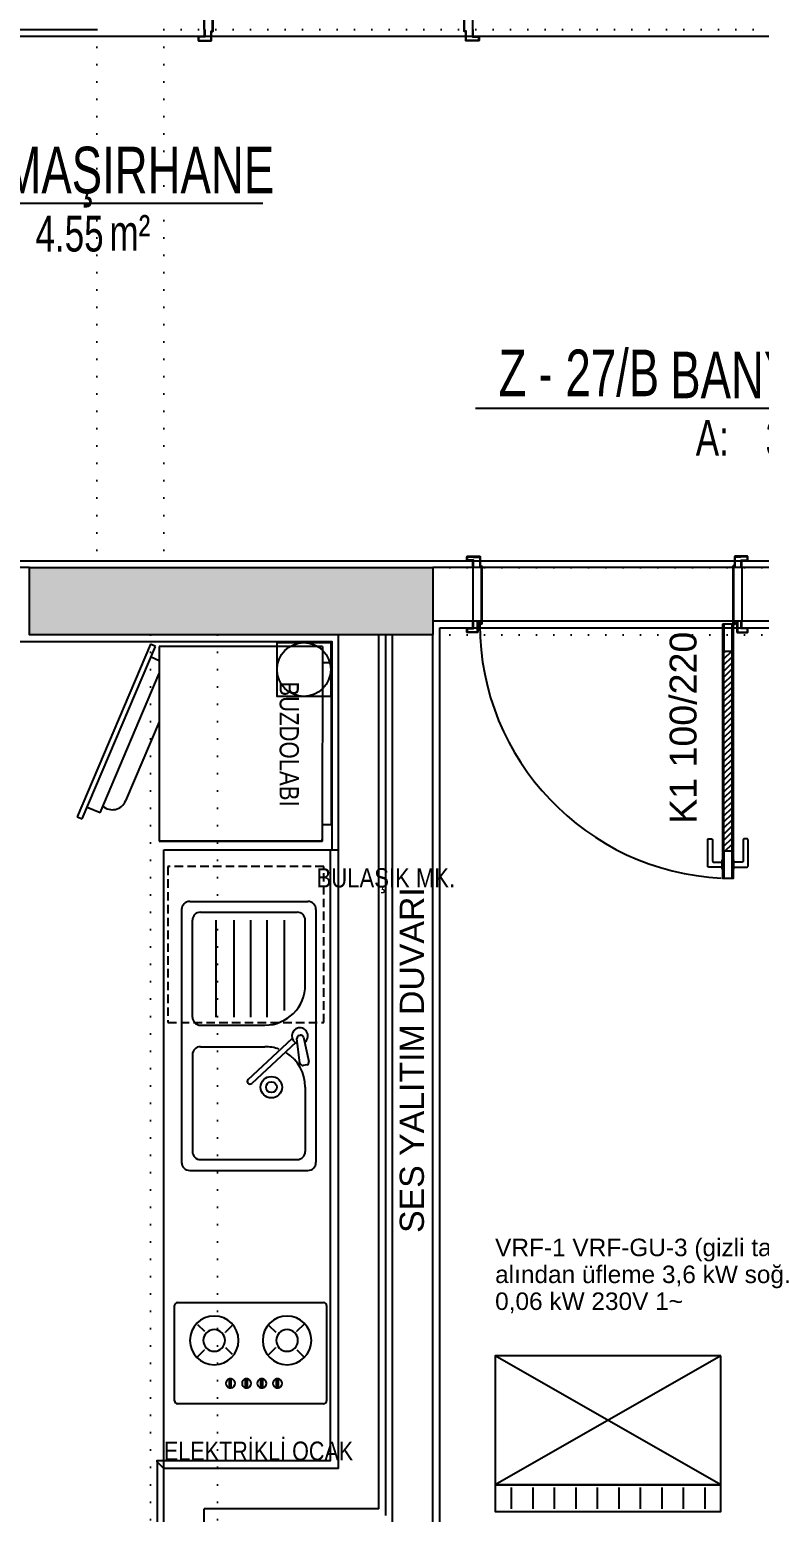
# Model space of a CAD drawing. Header units: inches. Extents: x 21 to 32698, y 13 to 3712.
# Drawn here: x 5997 to 6268, y 1311 to 1862 of the extents above; entities that cross this region are included whole.
import ezdxf
from ezdxf.enums import TextEntityAlignment as Align

# ---------------------------------------------------------------- set-up
doc = ezdxf.new("R2010")
doc.units = ezdxf.units.IN
doc.header["$MEASUREMENT"] = 0
doc.set_wipeout_variables(frame=1)
doc.linetypes.add('DOT', pattern=[6.35, 0, -6.35])
doc.linetypes.add('IMPORT-HIDDEN2', pattern=[47.625, 31.75, -15.875])
for name, color, linetype in [('MEK-ELK-ETIKET', 7, 'Continuous'), ('MEK-ELK-GUC', 6, 'Continuous'), ('MEK-ELK-VRF-IC', 4, 'Continuous')]:
    doc.layers.add(name, color=color, linetype=linetype)
for name, color, linetype, lineweight in [('Z_MİM_-KM-AREA-IDEN', 8, 'Continuous', 25), ('Z_MİM_-KM-BEAM-RAY', 8, 'DOT', 25), ('Z_MİM_-KM-CERAMIC-09', 8, 'Continuous', 25), ('Z_MİM_-KM-DOOR', 8, 'Continuous', 25), ('Z_MİM_-KM-DOOR-1', 8, 'Continuous', 25), ('Z_MİM_-KM-DOOR-FRAM', 8, 'Continuous', 25), ('Z_MİM_-KM-DOOR-IDEN', 8, 'Continuous', 25), ('Z_MİM_-KM-ELECTRIC', 8, 'Continuous', 25), ('Z_MİM_-KM-IZO-THERMAL-ROCKWOOL', 8, 'BATTING', 25), ('Z_MİM_-KM-PATTERN-00', 8, 'Continuous', 25), ('Z_MİM_-KM-PATTERN-STRC', 8, 'Continuous', 25), ('Z_MİM_-KM-RAY-1', 8, 'IMPORT-HIDDEN2', 25), ('Z_MİM_-KM-SHAFT', 8, 'Continuous', 25), ('Z_MİM_-KM-Silik tarama', 8, 'Continuous', 25), ('Z_MİM_-KM-STRC-CONCRETE', 8, 'Continuous', 25), ('Z_MİM_-KM-TEXT-DETAIL', 8, 'Continuous', 25), ('Z_MİM_-KM-VITRF', 8, 'Continuous', 25), ('Z_MİM_-KM-WALL', 8, 'Continuous', 25), ('Z_MİM_-KM-WALL-PL', 8, 'Continuous', 25), ('Z_MİM_-KM-WALL-PLASTER', 8, 'Continuous', 25), ('Z_MİM_00', 8, 'Continuous', 25)]:
    doc.layers.add(name, color=color, linetype=linetype, lineweight=lineweight)
doc.styles.add('-KM-OLCU', font='ARIALN.TTF')
doc.styles.add('AA', font='arial.ttf', dxfattribs={"height": 12})
doc.styles.add('Arial_4', font='arial.ttf', dxfattribs={"height": 10})
doc.styles.add('MAH', font='arial.ttf', dxfattribs={"width": 0.8, "height": 17.5})
doc.styles.add('MEK_ELK', font='arial.ttf')
doc.styles.add('MtXpl_Arial_Narrow', font='ARIALN.TTF')
doc.styles.add('STYLE1', font='arial.ttf', dxfattribs={"height": 1})
doc.linetypes.add('BATTING', pattern='A,0.00254,-2.54,[134,ltypeshp.shx,S=2.54,R=0,X=-2.54,Y=0],-5.08,[134,ltypeshp.shx,S=2.54,R=180,X=2.54,Y=0],-2.54', length=10.16254)
pattern_1 = [(45, (0, 0), (-1.122532, 1.122532), [])]

# ---------------------------------------------------------------- blocks, each defined once
blk = doc.blocks.new('-KM_Kolon_ZK')
at = {"layer": 'Z_MİM_-KM-PATTERN-STRC'}
blk.add_hatch(color=256, dxfattribs=at).paths.add_polyline_path([(2665, 680), (2815, 680), (2815, 655), (2665, 655)], flags=0)
at = {"layer": 'Z_MİM_-KM-STRC-CONCRETE'}
blk.add_lwpolyline([(2665, 680), (2815, 680), (2815, 655), (2665, 655)], close=True, dxfattribs=at)
blk = doc.blocks.new('*U101')
at = {"layer": 'Z_MİM_-KM-PATTERN-00'}
h = blk.add_hatch(dxfattribs=at)
h.set_pattern_fill('ANSI31', color=256, scale=0.5, style=0)
h.set_pattern_definition(pattern_1)
h.paths.add_polyline_path([(-93.4, 11.1), (-93.4, 85.48), (-96.4, 85.48), (-96.4, 11.1)])
at = {"layer": 'Z_MİM_-KM-DOOR-1'}
for p, q in [((-96.9, 92.21), (-97.08, 92.21)), ((-97.08, 92.21), (-97.08, 88.75)), ((-97.08, 88.75), (-96.9, 88.75)), ((-92.9, 92.21), (-92.72, 92.21)), ((-92.72, 88.75), (-92.9, 88.75)), ((-92.72, 92.21), (-92.72, 88.75)), ((-96.4, 85.48), (-96.4, 11.1)), ((-93.4, 85.48), (-93.4, 11.1))]:
    blk.add_line(p, q, dxfattribs=at)
blk.add_lwpolyline([(-96.4, 95.48), (-96.4, 85.48), (-93.4, 85.48), (-93.4, 95.48)], close=True, dxfattribs=at)
for points in [[(-97.08, 91.39), (-102, 91.39, 0.414214), (-102.36, 91.03), (-102.36, 81.29, 0.414214), (-102, 80.92), (-100.91, 80.92, 0.414214), (-100.54, 81.29), (-100.54, 89.21, -0.414214), (-100.18, 89.57), (-97.08, 89.57)], [(-92.72, 91.39), (-87.71, 91.39, -0.414214), (-87.35, 91.03), (-87.35, 81.29, -0.414214), (-87.71, 80.92), (-88.8, 80.92, -0.414214), (-89.17, 81.29), (-89.17, 89.21, 0.414214), (-89.53, 89.57), (-92.72, 89.57)]]:
    blk.add_lwpolyline(points, format="xyb", dxfattribs=at)
blk.add_wipeout([(0, 3.5), (0, -23.5), (-99.8, -23.7), (-99.8, 3.7)])
for points in [[(-92.9, 1.1), (-92.9, 95.48), (-96.9, 95.48), (-96.9, 1.1)], [(-96.4, 11.1), (-96.4, 1.1), (-93.4, 1.1), (-93.4, 11.1)]]:
    blk.add_lwpolyline(points, close=True, dxfattribs=at)
for points in [[(-100, -20), (-100, -22.5), (-102, -22.5, 0.414214), (-102.3, -22.8), (-102.3, -23.9, 0.414214), (-102, -24.2), (-97.6, -24.2, 0.414214), (-97.3, -23.9), (-97.3, -20.7), (-96.95, -20.7, 0.414214), (-96.7, -20.45), (-96.7, 0.9, 0.414214), (-96.9, 1.1), (-97.48, 1.1, 0.458526), (-97.58, 0.99), (-97.47, 0.21, -0.458526), (-97.57, 0.1), (-98.1, 0.1, -0.414214), (-98.2, 0.2), (-98.2, 3.9, 0.414214), (-98.5, 4.2), (-102, 4.2, 0.414214), (-102.3, 3.9), (-102.3, 2.8, 0.414214), (-102, 2.5), (-101.2, 2.5), (-100, 2.5), (-100, 0), (-100, 0)], [(-99.8, -20), (-99.8, -22.7), (-102, -22.7, 0.414214), (-102.1, -22.8), (-102.1, -23.9, 0.414214), (-102, -24), (-97.6, -24, 0.414214), (-97.5, -23.9), (-97.5, -20.5), (-96.95, -20.5, 0.414214), (-96.9, -20.45), (-96.9, 0.9), (-97.37, 0.9), (-97.27, 0.24, -0.458526), (-97.57, -0.1), (-98.1, -0.1, -0.414214), (-98.4, 0.2), (-98.4, 3.9, 0.414214), (-98.5, 4), (-102, 4, 0.414214), (-102.1, 3.9), (-102.1, 2.8, 0.414214), (-102, 2.7), (-101.2, 2.7), (-99.8, 2.7), (-99.8, 0)], [(0, -20), (0, -22.5), (2, -22.5, -0.414214), (2.3, -22.8), (2.3, -23.9, -0.414214), (2, -24.2), (-2.4, -24.2, -0.414214), (-2.7, -23.9), (-2.7, -20.7), (-3.05, -20.7, -0.414214), (-3.3, -20.45), (-3.3, 0.9, -0.414214), (-3.1, 1.1), (-2.52, 1.1, -0.458526), (-2.42, 0.99), (-2.53, 0.21, 0.458526), (-2.43, 0.1), (-1.9, 0.1, 0.414214), (-1.8, 0.2), (-1.8, 3.9, -0.414214), (-1.5, 4.2), (2, 4.2, -0.414214), (2.3, 3.9), (2.3, 2.8, -0.414214), (2, 2.5), (1.2, 2.5), (0, 2.5), (0, 0), (0, 0)], [(-0.2, -20), (-0.2, -22.7), (2, -22.7, -0.414214), (2.1, -22.8), (2.1, -23.9, -0.414214), (2, -24), (-2.4, -24, -0.414214), (-2.5, -23.9), (-2.5, -20.5), (-3.05, -20.5, -0.414214), (-3.1, -20.45), (-3.1, 0.9), (-2.63, 0.9), (-2.73, 0.24, 0.458526), (-2.43, -0.1), (-1.9, -0.1, 0.414214), (-1.6, 0.2), (-1.6, 3.9, -0.414214), (-1.5, 4), (2, 4, -0.414214), (2.1, 3.9), (2.1, 2.8, -0.414214), (2, 2.7), (1.2, 2.7), (-0.2, 2.7), (-0.2, 0)]]:
    blk.add_lwpolyline(points, format="xyb", dxfattribs=at)
at = {"layer": 'Z_MİM_-KM-DOOR-FRAM', "ltscale": 0.2}
blk.add_arc((-97.08, 1.03), 94.56, 0.1405, 87.1691, dxfattribs=at)
at = {"layer": 'Z_MİM_-KM-WALL'}
for p, q in [((-100, -20), (-100, 0)), ((0, -20), (0, 0))]:
    blk.add_line(p, q, dxfattribs=at)
at = {"layer": 'Z_MİM_-KM-DOOR-IDEN', "color": 7, "insert": (-73.18, 3.88), "char_height": 10, "width": 99.9901, "attachment_point": 7, "rotation": 90, "style": 'STYLE1'}
blk.add_mtext('K1 100/220', dxfattribs=at)
blk = doc.blocks.new('*U125')
for p, q in [((-110, -2.92), (-16, -2.92)), ((-113, -49.92), (-113, -5.92)), ((-109, -45.92), (-109, -9.92)), ((-82, -6.92), (-106, -6.92)), ((-63.2, -9.24), (-63.3, -8.78)), ((-62.55, -7.59), (-53.49, -5.54)), ((-52.91, -8.88), (-62.1, -10.01)), ((-60.6, -10.41), (-45.34, -26.84)), ((-52.28, -6.34), (-52.04, -7.72)), ((-44, -6.92), (-20, -6.92)), ((-17, -45.92), (-17, -9.92)), ((-13, -49.92), (-13, -5.92)), ((-46.8, -28.2), (-62.06, -11.77)), ((-67, -45.92), (-67, -21.92)), ((-59, -45.92), (-59, -21.92)), ((-70, -48.92), (-106, -48.92)), ((-56, -48.92), (-20, -48.92)), ((-110, -52.92), (-16, -52.92))]:
    blk.add_line(p, q)
for centre, radius, start, end in [((-110, -5.92), 3, 90, 180), ((-110, -5.92), 3, 90, 180), ((-53.27, -6.51), 1, 9.8817, 102.7436), ((-16, -5.92), 3, 0, 90), ((-106, -9.92), 3, 90, 180), ((-82, -21.92), 15, 0, 90), ((-63, -8.92), 3, 36.6506, 343.6564), ((-62.33, -8.56), 1, 102.7436, 192.7436), ((-62.22, -9.02), 1, 192.7436, 277.0185), ((-44, -21.92), 15, 90, 147.6733), ((-53.03, -7.89), 1, 277.0185, 9.8817), ((-20, -9.92), 3, 0, 90), ((-44, -21.92), 15, 159.9661, 180), ((-46.07, -27.52), 1, 222.881, 42.881), ((-106, -45.92), 3, 180, 270), ((-70, -45.92), 3, 270, 0), ((-56, -45.92), 3, 180, 270), ((-20, -45.92), 3, 270, 0), ((-110, -49.92), 3, 180, 270), ((-16, -49.92), 3, 270, 0)]:
    blk.add_arc(centre, radius, start, end)
at = {"layer": 'Z_MİM_-KM-RAY-1', "ltscale": 0.1}
blk.add_lwpolyline([(-126, -58), (-68, -58), (-68, 0), (-126, 0)], close=True, dxfattribs=at)
at = {"layer": 'Z_MİM_-KM-Silik tarama'}
for p, q in [((-72.42, -14.69), (-106, -14.69)), ((-70, -21.04), (-106, -21.04)), ((-70, -27.16), (-106, -27.16)), ((-70, -33.36), (-106, -33.36)), ((-70, -40.03), (-106, -40.03))]:
    blk.add_line(p, q, dxfattribs=at)
for radius in [4, 2]:
    blk.add_circle((-43.93, -19.52), radius, dxfattribs=at)
at = {"layer": 'Z_MİM_-KM-TEXT-DETAIL', "color": 7, "insert": (-125.37, -2.71), "char_height": 7.1737, "attachment_point": 1, "rotation": 90, "style": '-KM-OLCU'}
blk.add_mtext_dynamic_manual_height_columns('BULAŞIK MK.', width=76.6472, gutter_width=12.5, heights=[0], dxfattribs=at)
blk = doc.blocks.new('*U132')
at = {"layer": 'Z_MİM_-KM-PATTERN-00'}
h = blk.add_hatch(dxfattribs=at)
h.set_pattern_fill('ANSI31', color=256, scale=0.5, style=0)
h.set_pattern_definition(pattern_1)
h.paths.add_polyline_path([(-6.6, -31.1), (-6.6, -105.48), (-3.6, -105.48), (-3.6, -31.1)])
at = {"layer": 'Z_MİM_-KM-DOOR-1'}
for p, q in [((-6.6, -105.48), (-6.6, -31.1)), ((-3.6, -105.48), (-3.6, -31.1)), ((-7.28, -108.75), (-7.1, -108.75)), ((-7.28, -112.21), (-7.28, -108.75)), ((-2.92, -108.75), (-3.1, -108.75)), ((-2.92, -112.21), (-2.92, -108.75)), ((-7.1, -112.21), (-7.28, -112.21)), ((-3.1, -112.21), (-2.92, -112.21))]:
    blk.add_line(p, q, dxfattribs=at)
for points in [[(-7.28, -111.39), (-12.29, -111.39, -0.414214), (-12.65, -111.03), (-12.65, -101.29, -0.414214), (-12.29, -100.92), (-11.2, -100.92, -0.414214), (-10.83, -101.29), (-10.83, -109.21, 0.414214), (-10.47, -109.57), (-7.28, -109.57)], [(-2.92, -111.39), (2, -111.39, 0.414214), (2.36, -111.03), (2.36, -101.29, 0.414214), (2, -100.92), (0.91, -100.92, 0.414214), (0.54, -101.29), (0.54, -109.21, -0.414214), (0.18, -109.57), (-2.92, -109.57)]]:
    blk.add_lwpolyline(points, format="xyb", dxfattribs=at)
blk.add_lwpolyline([(-3.6, -115.48), (-3.6, -105.48), (-6.6, -105.48), (-6.6, -115.48)], close=True, dxfattribs=at)
blk.add_wipeout([(-100, -23.5), (-100, 3.5), (-0.2, 3.7), (-0.2, -23.7)])
for points in [[(-100, 0), (-100, 2.5), (-102, 2.5, -0.414214), (-102.3, 2.8), (-102.3, 3.9, -0.414214), (-102, 4.2), (-97.6, 4.2, -0.414214), (-97.3, 3.9), (-97.3, 0.7), (-96.95, 0.7, -0.414214), (-96.7, 0.45), (-96.7, -20.9, -0.414214), (-96.9, -21.1), (-97.48, -21.1, -0.458526), (-97.58, -20.99), (-97.47, -20.21, 0.458526), (-97.57, -20.1), (-98.1, -20.1, 0.414214), (-98.2, -20.2), (-98.2, -23.9, -0.414214), (-98.5, -24.2), (-102, -24.2, -0.414214), (-102.3, -23.9), (-102.3, -22.8, -0.414214), (-102, -22.5), (-101.2, -22.5), (-100, -22.5), (-100, -20), (-100, -20)], [(-99.8, 0), (-99.8, 2.7), (-102, 2.7, -0.414214), (-102.1, 2.8), (-102.1, 3.9, -0.414214), (-102, 4), (-97.6, 4, -0.414214), (-97.5, 3.9), (-97.5, 0.5), (-96.95, 0.5, -0.414214), (-96.9, 0.45), (-96.9, -20.9), (-97.37, -20.9), (-97.27, -20.24, 0.458526), (-97.57, -19.9), (-98.1, -19.9, 0.414214), (-98.4, -20.2), (-98.4, -23.9, -0.414214), (-98.5, -24), (-102, -24, -0.414214), (-102.1, -23.9), (-102.1, -22.8, -0.414214), (-102, -22.7), (-101.2, -22.7), (-99.8, -22.7), (-99.8, -20)], [(0, 0), (0, 2.5), (2, 2.5, 0.414214), (2.3, 2.8), (2.3, 3.9, 0.414214), (2, 4.2), (-2.4, 4.2, 0.414214), (-2.7, 3.9), (-2.7, 0.7), (-3.05, 0.7, 0.414214), (-3.3, 0.45), (-3.3, -20.9, 0.414214), (-3.1, -21.1), (-2.52, -21.1, 0.458526), (-2.42, -20.99), (-2.53, -20.21, -0.458526), (-2.43, -20.1), (-1.9, -20.1, -0.414214), (-1.8, -20.2), (-1.8, -23.9, 0.414214), (-1.5, -24.2), (2, -24.2, 0.414214), (2.3, -23.9), (2.3, -22.8, 0.414214), (2, -22.5), (1.2, -22.5), (0, -22.5), (0, -20), (0, -20)], [(-0.2, 0), (-0.2, 2.7), (2, 2.7, 0.414214), (2.1, 2.8), (2.1, 3.9, 0.414214), (2, 4), (-2.4, 4, 0.414214), (-2.5, 3.9), (-2.5, 0.5), (-3.05, 0.5, 0.414214), (-3.1, 0.45), (-3.1, -20.9), (-2.63, -20.9), (-2.73, -20.24, -0.458526), (-2.43, -19.9), (-1.9, -19.9, -0.414214), (-1.6, -20.2), (-1.6, -23.9, 0.414214), (-1.5, -24), (2, -24, 0.414214), (2.1, -23.9), (2.1, -22.8, 0.414214), (2, -22.7), (1.2, -22.7), (-0.2, -22.7), (-0.2, -20)]]:
    blk.add_lwpolyline(points, format="xyb", dxfattribs=at)
for points in [[(-7.1, -21.1), (-7.1, -115.48), (-3.1, -115.48), (-3.1, -21.1)], [(-3.6, -31.1), (-3.6, -21.1), (-6.6, -21.1), (-6.6, -31.1)]]:
    blk.add_lwpolyline(points, close=True, dxfattribs=at)
at = {"layer": 'Z_MİM_-KM-DOOR-FRAM', "ltscale": 0.2}
blk.add_arc((-2.92, -21.03), 94.56, 180.1405, 267.1691, dxfattribs=at)
at = {"layer": 'Z_MİM_-KM-WALL'}
for p, q in [((-100, 0), (-100, -20)), ((0, 0), (0, -20))]:
    blk.add_line(p, q, dxfattribs=at)
at = {"layer": 'Z_MİM_-KM-DOOR-IDEN', "color": 7, "insert": (-26.82, -23.88), "char_height": 10, "width": 99.9901, "attachment_point": 3, "rotation": 90, "style": 'STYLE1'}
blk.add_mtext('K1 100/220', dxfattribs=at)
blk = doc.blocks.new('*U133')
blk.add_wipeout([(0, 3.24), (72.09, 3.22), (72.08, -60.72), (28.03, -60.71), (57.49, -73.23), (60.6, -76.95), (59.4, -81.66), (61.91, -82.72), (59.87, -87.52), (64.16, -89.34), (63.33, -91.29), (-0.84, -64), (-0.01, -60.7)])
at = {"linetype": 'Continuous'}
for p, q in [((0, 0), (-0.01, -60.7)), ((6.09, 3.23), (66.41, 3.22)), ((72.45, -60.72), (72.46, -0.02)), ((72.46, -0.02), (72.45, -60.72)), ((-0.01, -62.06), (-0.84, -64)), ((-0.84, -64), (63.33, -91.29)), ((-0.01, -60.7), (72.45, -60.72)), ((64.16, -89.34), (-0.01, -62.06)), ((63.33, -91.29), (64.16, -89.34))]:
    blk.add_line(p, q, dxfattribs=at)
for p, q in [((6.09, 3.23), (6.08, 0)), ((66.41, 3.22), (66.41, -0.02))]:
    blk.add_line(p, q)
blk.add_lwpolyline([(0, 0), (71.72, -0.02), (72.46, -0.02), (71.72, -0.02)], dxfattribs=at)
at = {"layer": 'Z_MİM_-KM-Silik tarama'}
for p, q in [((3.91, -63.73), (5.2, -60.7)), ((61.91, -82.72), (10.13, -60.7)), ((28.03, -60.71), (57.49, -73.23)), ((61.91, -82.72), (59.87, -87.52))]:
    blk.add_line(p, q, dxfattribs=at)
blk.add_arc((55.4, -78.13), 5.33, 318.6433, 66.9653, dxfattribs=at)
at = {"layer": 'Z_MİM_-KM-TEXT-DETAIL', "color": 7, "style": 'MtXpl_Arial_Narrow'}
blk.add_text('BUZDOLABI', height=7.174, rotation=360, dxfattribs=at).set_placement((13.01, -15.91))
blk = doc.blocks.new('*U135')
for p, q in [((0.22, 0.02), (35.63, 0.02)), ((-0.89, -55.41), (-0.89, -1.09)), ((36.74, -1.09), (36.74, -55.41)), ((16.47, -8.38), (19.01, -10.91)), ((19.13, -11.04), (19.01, -10.91)), ((28.58, -8.5), (26.04, -11.03)), ((25.92, -11.16), (26.04, -11.03)), ((4.93, -21.05), (4.93, -20.37)), ((8.36, -21.05), (8.36, -20.37)), ((17.37, -21.53), (19.91, -18.99)), ((20.03, -18.87), (19.91, -18.99)), ((25.55, -18.78), (25.67, -18.9)), ((28.21, -21.44), (25.67, -18.9)), ((4.93, -27.07), (4.93, -26.39)), ((8.36, -27.07), (8.36, -26.39)), ((4.93, -32.76), (4.93, -32.07)), ((8.36, -32.76), (8.36, -32.07)), ((4.93, -38.57), (4.93, -37.89)), ((8.36, -38.57), (8.36, -37.89)), ((17.37, -34.97), (19.91, -37.5)), ((20.03, -37.63), (19.91, -37.5)), ((25.55, -37.71), (25.67, -37.59)), ((28.21, -35.05), (25.67, -37.59)), ((16.47, -48.12), (19.01, -45.58)), ((19.13, -45.46), (19.01, -45.58)), ((25.92, -45.34), (26.04, -45.46)), ((28.58, -48), (26.04, -45.46)), ((35.63, -56.52), (0.22, -56.52))]:
    blk.add_line(p, q)
for points in [[(4.93, -20.37), (7.78, -20.37), (8.36, -20.37)], [(4.93, -21.05), (7.78, -21.05), (8.34, -21.05)], [(8.34, -21.05), (8.36, -21.05)], [(4.93, -26.39), (7.78, -26.39), (8.36, -26.39)], [(4.93, -27.07), (7.78, -27.07), (8.34, -27.07)], [(8.34, -27.07), (8.36, -27.07)], [(4.93, -32.07), (7.78, -32.07), (8.36, -32.07)], [(4.93, -32.76), (7.78, -32.76), (8.34, -32.76)], [(8.34, -32.76), (8.36, -32.76)], [(4.93, -37.89), (7.78, -37.89), (8.36, -37.89)], [(4.93, -38.57), (7.78, -38.57), (8.34, -38.57)], [(8.34, -38.57), (8.36, -38.57)]]:
    blk.add_lwpolyline(points)
for centre, radius, start, end in [((0.22, -1.09), 1.11, 90, 180), ((35.63, -1.09), 1.11, 0, 90), ((22.64, -14.7), 9.06, 180.0006, 180), ((6.66, -20.74), 1.71, 0, 8.5874), ((6.66, -20.74), 1.71, 351.4126, 0), ((6.66, -26.76), 1.71, 0, 8.5874), ((6.66, -26.76), 1.71, 351.4126, 0), ((6.66, -32.44), 1.71, 0, 8.5874), ((6.66, -32.44), 1.71, 351.4126, 0), ((22.64, -41.8), 9.06, 180, 179.9994), ((6.66, -38.26), 1.71, 0, 8.5874), ((6.66, -38.26), 1.71, 351.4126, 0), ((0.22, -55.41), 1.11, 180, 270), ((35.63, -55.41), 1.11, 270, 0)]:
    blk.add_arc(centre, radius, start, end)
at = {"layer": 'Z_MİM_-KM-Silik tarama'}
for centre, radius, start, end in [((22.64, -14.7), 4.05, 180.0006, 180), ((6.66, -20.74), 1.71, 190.5557, 349.4561), ((6.66, -20.74), 1.71, 12.6252, 167.4044), ((6.66, -26.76), 1.71, 190.5557, 349.4561), ((6.66, -26.76), 1.71, 12.6252, 167.4044), ((6.66, -32.44), 1.71, 190.5557, 349.4561), ((6.66, -32.44), 1.71, 12.6252, 167.4044), ((6.66, -38.26), 1.71, 190.5557, 349.4561), ((6.66, -38.26), 1.71, 12.6252, 167.4044), ((22.64, -41.8), 4.05, 180, 179.9994)]:
    blk.add_arc(centre, radius, start, end, dxfattribs=at)
blk = doc.blocks.new('-KM_Baca_20_20')
at = {"layer": 'Z_MİM_-KM-SHAFT'}
blk.add_lwpolyline([(7744.12, 1199.75), (7764.12, 1199.75), (7764.12, 1179.75), (7744.12, 1179.75)], close=True, dxfattribs=at)
blk.add_circle((7754.12, 1189.75), 10, dxfattribs=at)
blk = doc.blocks.new('-KM_Kiriş İzi_ZK')
at = {"layer": 'Z_MİM_-KM-BEAM-RAY'}
for p, q in [((2035, 880), (2690, 880)), ((2690, 880), (2690, 680)), ((2715, 880), (3350, 880)), ((2715, 880), (2715, 680)), ((2815, 680), (3475, 680)), ((2710, 655), (2710, 35)), ((2735, 655), (2735, 35)), ((2815, 655), (3475, 655))]:
    blk.add_line(p, q, dxfattribs=at)
blk = doc.blocks.new('*U121')
blk.add_line((0, 0), (192.45, 0))
at = {"color": 7, "style": 'MAH', "width": 0.6}
blk.add_text('-', height=17.07, dxfattribs=at).set_placement((25.99, 13.11), align=Align.MIDDLE_CENTER)
at = {"color": 7, "style": 'Arial_4', "width": 0.7}
for s, p in [('A:', (81.91, -17.69)), ('m² ', (135.42, -17.69))]:
    blk.add_text(s, height=13.333, dxfattribs=at).set_placement(p)
for tag, p in [('K', (8.57, 13.11)), ('00', (33.43, 13.11)), ('MAHALADI', (72.42, 12.35))]:
    blk.add_attdef(tag, text='', height=17.33, dxfattribs=at).set_placement(p, align=Align.MIDDLE_LEFT)
blk.add_attdef('27.00', text='', height=13.33, dxfattribs=at).set_placement((133.25, -11.29), align=Align.MIDDLE_RIGHT)
blk = doc.blocks.new('-KM_Ses Yalıtım Duvarı')
at = {"layer": 'Z_MİM_-KM-TEXT-DETAIL', "color": 7, "style": 'AA'}
blk.add_text('SES YALITIM DUVARI', height=9, dxfattribs=at).set_placement((0.02, 2.65))
blk = doc.blocks.new('MEK_VRF_GIZLI')
for p, q in [((-36, 25), (-36, 33)), ((-28, 25), (-28, 33)), ((-20, 25), (-20, 33)), ((-12, 25), (-12, 33)), ((-4, 25), (-4, 33)), ((4, 25), (4, 33)), ((12, 25), (12, 33)), ((20, 25), (20, 33)), ((28, 25), (28, 33)), ((36, 25), (36, 33)), ((-42, -24), (42, 24)), ((-42, 24), (42, -24))]:
    blk.add_line(p, q)
for points in [[(-42, 24), (42, 24), (42, 34), (-42, 34)], [(-42, -24), (42, -24), (42, 24), (-42, 24)]]:
    blk.add_lwpolyline(points, close=True)

msp = doc.modelspace()

# ---------------------------------------------------------------- linework, layer by layer
at = {"layer": 'Z_MİM_-KM-CERAMIC-09'}
msp.add_lwpolyline([(6046.76, 1327.08), (6044.26, 1329.58), (6044.26, 1330.08), (6108.76, 1330.08), (6108.76, 1557.08), (6111.76, 1557.08)], dxfattribs=at)
at = {"layer": 'Z_MİM_-KM-IZO-THERMAL-ROCKWOOL', "ltscale": 0.16}
msp.add_line((6129.26, 1309.58), (6129.26, 1637.08), dxfattribs=at)
at = {"layer": 'Z_MİM_-KM-VITRF', "ltscale": 0.5}
msp.add_line((6046.76, 1327.08), (6046.76, 1557.08), dxfattribs=at)
at = {"layer": 'Z_MİM_-KM-WALL'}
for p, q in [((5341.76, 1862.08), (6021.76, 1862.08)), ((6111.76, 1327.08), (6111.76, 1637.08)), ((6126.76, 1312.08), (6126.76, 1637.08)), ((6131.76, 1307.08), (6131.76, 1637.08)), ((6146.76, 1637.08), (6146.76, 1637.08)), ((6146.76, 1292.08), (6146.76, 1637.08)), ((6046.76, 1017.08), (6046.76, 1327.08)), ((6111.76, 1327.08), (6046.76, 1327.08)), ((6061.76, 1017.08), (6061.76, 1312.08)), ((6126.76, 1312.08), (6061.76, 1312.08))]:
    msp.add_line(p, q, dxfattribs=at)
at = {"layer": 'Z_MİM_-KM-WALL-PL'}
msp.add_lwpolyline([(5996.76, 1662.08), (5746.76, 1662.08), (5746.76, 1002.09)], dxfattribs=at)
at = {"layer": 'Z_MİM_-KM-WALL-PLASTER'}
msp.add_line((6046.76, 1557.08), (6108.76, 1557.08), dxfattribs=at)

# ---------------------------------------------------------------- block references
at = {"layer": 'MEK-ELK-VRF-IC', "rotation": -180}
msp.add_blockref('MEK_VRF_GIZLI', (6212, 1345), dxfattribs=at)
at = {"layer": 'Z_MİM_-KM-AREA-IDEN'}
for p, values in [((5891.05, 1797.54), {'27.00': '4.55', '00': '23', 'K': 'Z', 'MAHALADI': 'ÇAMAŞIRHANE'}), ((6162.75, 1721.33), {'27.00': '3.75', '00': '27/B', 'K': 'Z', 'MAHALADI': 'BANYO'})]:
    msp.add_blockref('*U121', p, dxfattribs=at).add_auto_attribs(values)
at = {"layer": 'Z_MİM_-KM-ELECTRIC', "rotation": 90}
msp.add_blockref('*U135', (6050.75, 1352.03), dxfattribs=at)
at = {"layer": 'Z_MİM_-KM-STRC-CONCRETE'}
msp.add_blockref('-KM_Kolon_ZK', (3331.76, 982.08), dxfattribs=at)
at = {"layer": 'Z_MİM_-KM-VITRF', "ltscale": 0.5, "rotation": 270}
msp.add_blockref('*U125', (6106.25, 1424.9), dxfattribs=at)
at = {"layer": 'Z_MİM_00', "rotation": 90}
msp.add_blockref('-KM_Ses Yalıtım Duvarı', (6146.14, 1414.63), dxfattribs=at)

# ---------------------------------------------------------------- texts
at = {"layer": 'MEK-ELK-ETIKET', "style": 'MEK_ELK'}
for s, p in [('VRF-1 VRF-GU-3 (gizli tavan)', (6170, 1406)), ('alından üfleme 3,6 kW soğ.', (6170, 1396))]:
    msp.add_text(s, height=6.5, dxfattribs=at).set_placement(p)
at = {"layer": 'MEK-ELK-GUC', "style": 'MEK_ELK'}
msp.add_text('0,06 kW 230V 1~', height=6.5, dxfattribs=at).set_placement((6170, 1386))
at = {"layer": 'Z_MİM_-KM-TEXT-DETAIL', "color": 7, "ltscale": 0.2, "insert": (5957.32, 1337.05), "char_height": 7, "attachment_point": 1, "style": '-KM-OLCU'}
msp.add_mtext_dynamic_manual_height_columns('\\pxqc;ELEKTRİKLİ OCAK', width=249.2918, gutter_width=12.5, heights=[0], dxfattribs=at)

# ---------------------------------------------------------------- next in the draw order: block references
at = {"layer": 'Z_MİM_-KM-DOOR', "ltscale": 1.5}
for name, p in [('*U101', (6161.76, 1882.08)), ('*U132', (6261.76, 1662.08))]:
    msp.add_blockref(name, p, dxfattribs=at)
at = {"layer": 'Z_MİM_-KM-ELECTRIC', "rotation": 270}
msp.add_blockref('*U133', (6105.7, 1632.75), dxfattribs=at)

# ---------------------------------------------------------------- next in the draw order: linework, layer by layer
at = {"layer": 'Z_MİM_-KM-WALL-PL'}
for points in [[(6806.76, 1662.08), (6146.76, 1662.08)], [(6806.76, 1642.08), (6146.76, 1642.08)]]:
    msp.add_lwpolyline(points, dxfattribs=at)
at = {"layer": 'Z_MİM_-KM-WALL-PLASTER'}
for points in [[(5494.26, 1654.58), (5744.26, 1654.58), (5744.26, 1664.59), (6814.26, 1664.58), (6814.26, 1859.58), (5339.26, 1859.58)], [(6044.26, 1329.58), (6044.26, 1019.58), (5984.26, 1019.58), (5984.26, 1004.58), (5769.26, 1004.58), (5769.26, 1634.58), (6109.26, 1634.58), (6109.26, 1557.08)]]:
    msp.add_lwpolyline(points, dxfattribs=at)
msp.add_lwpolyline([(6149.26, 1639.58), (6149.26, 1289.58), (6084.26, 1289.58), (6084.26, 1004.58), (6454.25, 1004.5), (6454.32, 1289.58), (6274.26, 1289.62), (6274.26, 1309.58), (6339.26, 1309.58), (6339.26, 1454.58), (6274.26, 1454.58), (6274.26, 1639.58)], close=True, dxfattribs=at)

# ---------------------------------------------------------------- next in the draw order: block references
at = {"layer": 'Z_MİM_-KM-BEAM-RAY'}
msp.add_blockref('-KM_Kiriş İzi_ZK', (3331.71, 982.08), dxfattribs=at)
at = {"layer": 'Z_MİM_-KM-SHAFT'}
msp.add_blockref('-KM_Baca_20_20', (-1655.29, 434.41), dxfattribs=at)

doc.saveas('drawing.dxf')
